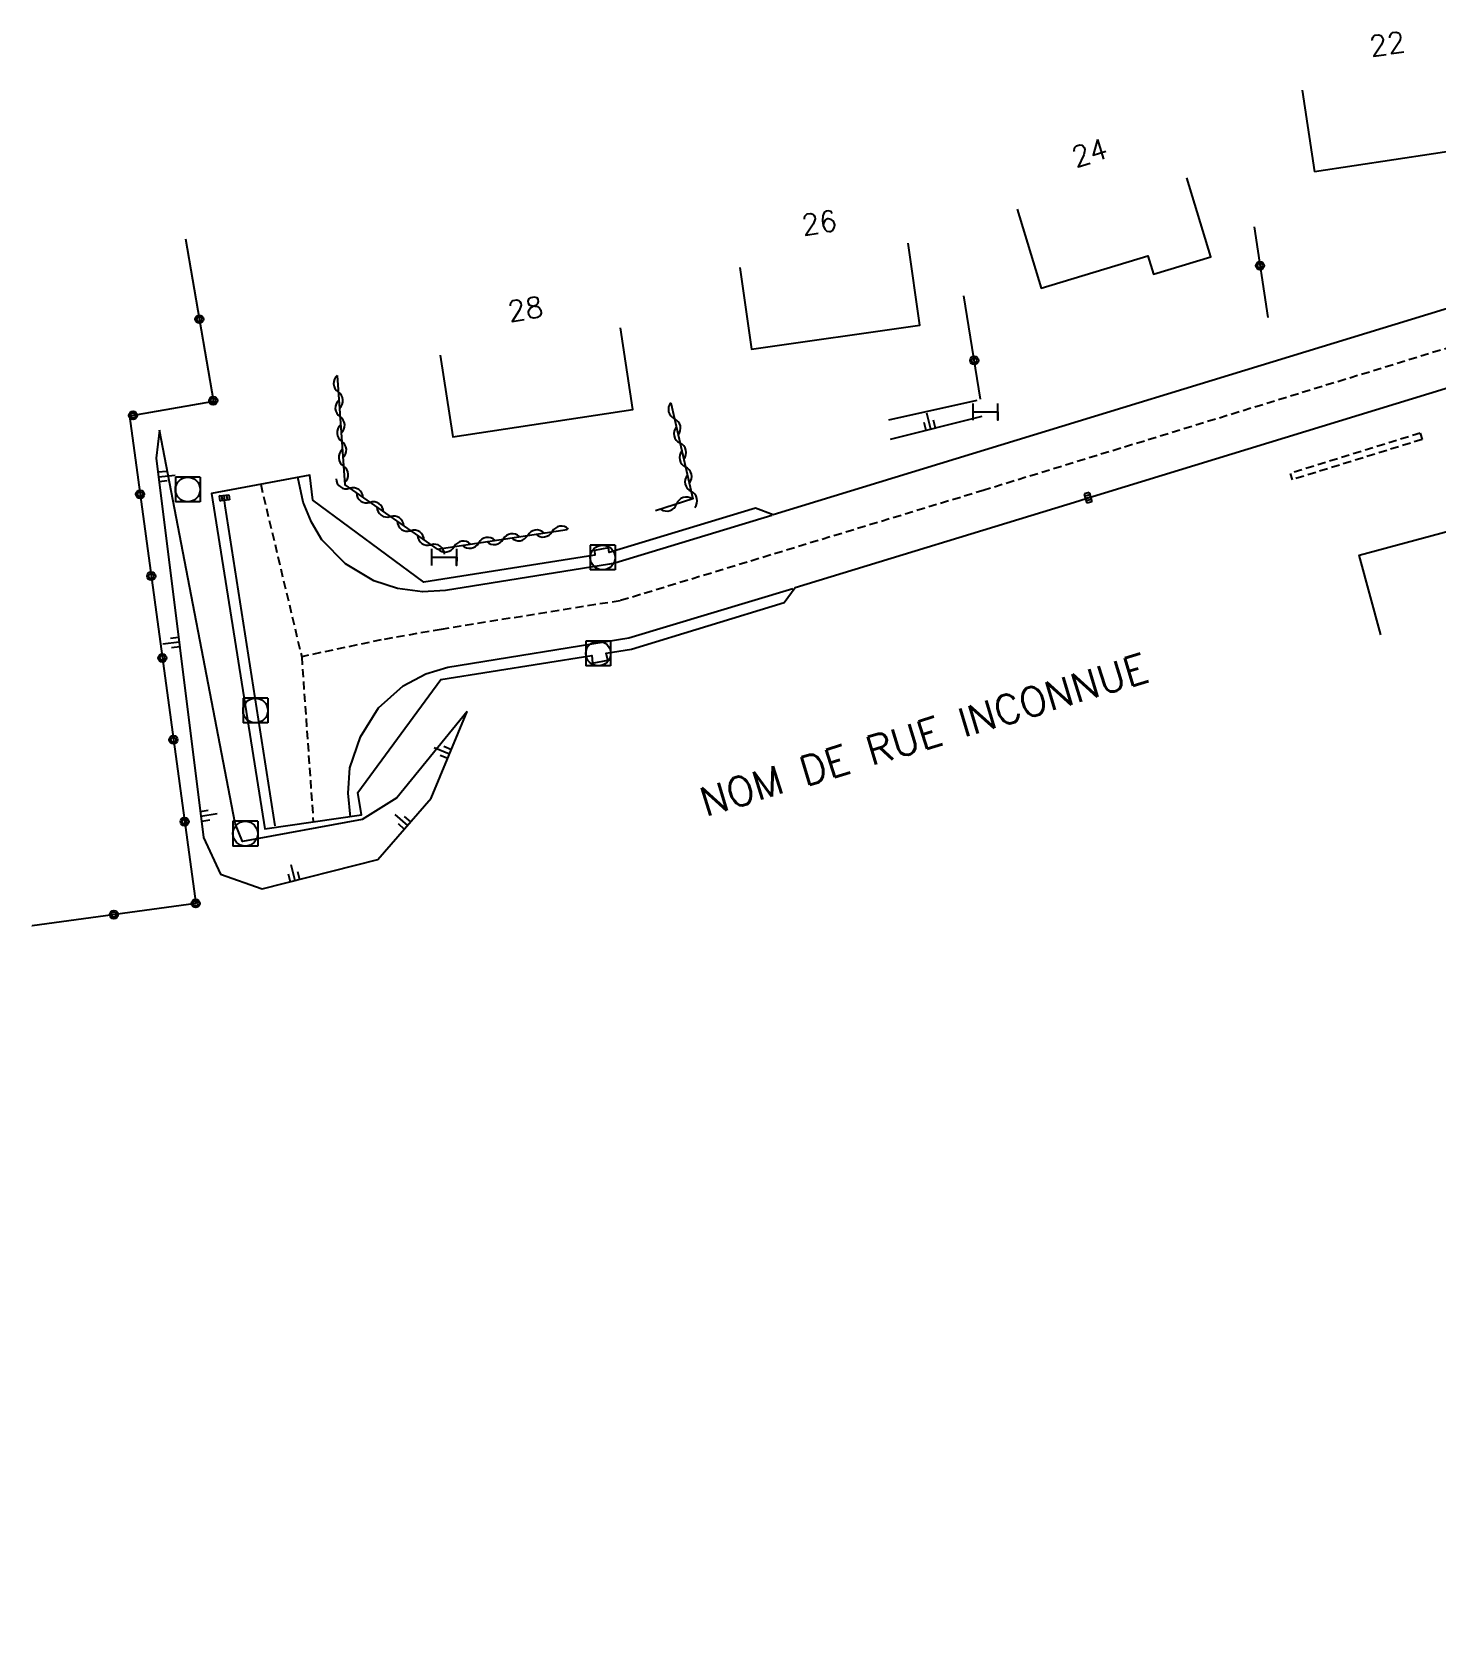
# Model space of a CAD drawing. Header units: millimetres. Extents: x 111000 to 112001, y 155000 to 156000.
# Drawn here: x 111258.8 to 111343.9, y 155364.4 to 155461.4 of the extents above; entities that cross this region are included whole.
import ezdxf
from ezdxf.enums import TextEntityAlignment as Align

# ---------------------------------------------------------------- set-up
doc = ezdxf.new("R2010")
doc.units = ezdxf.units.MM
doc.linetypes.add('DASHED', pattern=[0.75, 0.5, -0.25])
doc.layers.get('0').update_dxf_attribs({"linetype": 'CONTINUOUS'})
for name, color, linetype in [('W0001', 6, 'DASHED'), ('W0008', 7, 'CONTINUOUS'), ('W0100', 7, 'CONTINUOUS'), ('W0112', 1, 'DASHED'), ('W0211', 2, 'CONTINUOUS'), ('W0310', 3, 'CONTINUOUS'), ('W0322', 7, 'CONTINUOUS'), ('W0400', 7, 'CONTINUOUS'), ('W0420', 7, 'CONTINUOUS'), ('W0989', 7, 'CONTINUOUS'), ('W0991', 7, 'CONTINUOUS'), ('W1474', 7, 'CONTINUOUS')]:
    doc.layers.add(name, color=color, linetype=linetype)
doc.styles.get("Standard").update_dxf_attribs({"font": 'romans.shx', "width": 0.85})

# ---------------------------------------------------------------- blocks, each defined once
blk = doc.blocks.new('T1474')
at = {"color": 0, "linetype": 'Continuous', "flags": 128}
for points in [[(-0.75, -0.5), (-0.75, 0.5)], [(-0.75, 0), (0.75, 0)], [(0.75, 0), (0.749, -0.5), (0.75, 0.5)]]:
    blk.add_lwpolyline(points, dxfattribs=at)
blk = doc.blocks.new('T420')
for p, q in [((0.75, 0.75), (-0.75, 0.75)), ((-0.75, 0.75), (-0.75, -0.75)), ((0.75, 0.75), (0.75, -0.75)), ((0.75, -0.75), (-0.75, -0.75))]:
    blk.add_line(p, q)
blk.add_ellipse((0, 0), major_axis=(-0.53, 0.53), ratio=1, start_param=3.926991, end_param=10.210176)
blk = doc.blocks.new('T400')
for p, q in [((-0.15, 0.3), (0.15, 0.3)), ((-0.15, -0.25), (-0.15, 0.3)), ((-0.15, 0.15), (0.15, 0.15)), ((-0.15, 0), (0.15, 0)), ((0.15, 0.3), (0.15, -0.25)), ((-0.15, -0.15), (0.15, -0.15)), ((-0.15, -0.25), (-0.15, -0.3)), ((-0.15, -0.3), (0.15, -0.3)), ((0.15, -0.3), (0.15, -0.25))]:
    blk.add_line(p, q)
blk = doc.blocks.new('t322o')
at = {"color": 0, "linetype": 'Continuous'}
for radius in [0.25, 0.15]:
    blk.add_circle((0, 0), radius, dxfattribs=at)
blk = doc.blocks.new('t310o')
at = {"color": 0, "linetype": 'Continuous'}
for centre, start, end in [((-0.5, 0.375), 216.8699, 323.1304), ((0.5, -0.375), 36.8699, 143.1303)]:
    blk.add_arc(centre, 0.625, start, end, dxfattribs=at)
blk = doc.blocks.new('t211o')
at = {"color": 0, "linetype": 'Continuous'}
for p, q in [((0, 1), (0, 0)), ((-0.289, 0.5), (-0.289, 0)), ((0.289, 0.5), (0.289, 0))]:
    blk.add_line(p, q, dxfattribs=at)

msp = doc.modelspace()

# ---------------------------------------------------------------- linework, layer by layer
at = {"layer": 'W0001'}
for points in [[(111430.632, 155364.449), (111428.17, 155380.8), (111426.773, 155390.576), (111427, 155402.694), (111423.978, 155423.69), (111420.006, 155451.078), (111418.724, 155455.646), (111415.346, 155459.224), (111410.356, 155460.272), (111403.106, 155458.265), (111386.996, 155453.329), (111370.531, 155448.261), (111350.55, 155444.141), (111316.463, 155433.691), (111294.433, 155426.997), (111283.596, 155425.266), (111279.969, 155424.628), (111275.148, 155423.611)], [(111272.666, 155434.045), (111275.148, 155423.611), (111275.852, 155413.611)]]:
    msp.add_lwpolyline(points, dxfattribs=at)
at = {"layer": 'W0008'}
for points in [[(111349.729, 155446.277), (111303.693, 155432.188), (111302.626, 155432.594), (111293.767, 155429.911), (111293.725, 155430.192), (111292.869, 155430.04), (111292.897, 155429.758), (111282.537, 155428.118), (111275.828, 155433.087), (111275.639, 155434.603), (111269.692, 155433.487), (111272.927, 155413.184), (111278.778, 155414.038), (111278.545, 155415.385), (111283.573, 155422.226), (111292.706, 155423.679), (111292.762, 155423.214), (111293.685, 155423.408), (111293.591, 155423.827), (111295.112, 155424.073), (111304.367, 155426.896), (111305.025, 155427.793), (111322.201, 155433.039), (111322.766, 155433.226), (111351.103, 155441.906)], [(111303.605, 155432.156), (111294.108, 155429.277), (111293.793, 155429.211), (111283.849, 155427.626), (111282.471, 155427.535), (111280.959, 155427.731), (111279.512, 155428.193), (111277.799, 155429.234), (111276.372, 155430.677), (111275.74, 155431.752), (111275.238, 155432.97), (111274.908, 155434.478)], [(111273.545, 155413.367), (111270.511, 155432.747), (111270.463, 155433.226)], [(111278.104, 155413.896), (111277.962, 155415.344), (111278.069, 155416.875), (111278.717, 155418.751), (111279.8, 155420.52), (111281.302, 155421.853), (111282.661, 155422.572), (111283.988, 155422.971), (111294.962, 155424.754), (111304.887, 155427.741)]]:
    msp.add_lwpolyline(points, dxfattribs=at)
at = {"layer": 'W0100'}
for p in [(111335.723, 155457.905), (111347.381, 155454.618)]:
    msp.add_line(p, (111336.474, 155452.962), dxfattribs=at)
for points in [[(111318.47, 155450.699), (111319.928, 155445.916), (111326.376, 155447.881), (111326.719, 155446.757), (111330.2, 155447.818), (111328.742, 155452.601)], [(111301.677, 155447.177), (111302.386, 155442.227), (111312.57, 155443.685), (111311.861, 155448.635)], [(111283.543, 155441.856), (111284.293, 155436.913), (111295.194, 155438.567), (111294.444, 155443.51)], [(111340.477, 155424.935), (111339.177, 155429.763), (111345.909, 155431.575), (111346.023, 155431.153), (111349.654, 155432.13), (111350.953, 155427.302)]]:
    msp.add_lwpolyline(points, dxfattribs=at)
at = {"layer": 'W0112'}
for p, q in [((111342.873, 155437.14), (111334.993, 155434.705)), ((111342.991, 155436.757), (111335.111, 155434.322)), ((111342.873, 155437.14), (111342.991, 155436.757)), ((111334.993, 155434.705), (111335.111, 155434.322))]:
    msp.add_line(p, q, dxfattribs=at)
at = {"layer": 'W0211'}
for p, q in [((111316.021, 155439.12), (111310.682, 155437.928)), ((111310.794, 155436.787), (111316.341, 155438.177))]:
    msp.add_line(p, q, dxfattribs=at)
for points in [[(111266.545, 155437.326), (111266.345, 155435.623), (111269.203, 155412.669), (111270.229, 155410.453), (111272.748, 155409.55), (111279.761, 155411.34), (111282.994, 155415.051), (111285.167, 155420.302), (111285.167, 155420.302)], [(111285.167, 155420.302), (111280.917, 155415.056), (111278.813, 155413.757), (111271.575, 155412.424), (111271.131, 155413.518), (111266.545, 155437.326), (111266.545, 155437.326)]]:
    msp.add_lwpolyline(points, dxfattribs=at)
at = {"layer": 'W0310'}
for points in [[(111277.295, 155440.635), (111277.755, 155434.011), (111283.361, 155430.119), (111291.214, 155431.319)], [(111297.496, 155438.986), (111298.83, 155433.17), (111296.571, 155432.431)]]:
    msp.add_lwpolyline(points, dxfattribs=at)
at = {"layer": 'W0322'}
for p, q in [((111332.811, 155449.63), (111333.646, 155444.146)), ((111316.249, 155439.199), (111315.23, 155445.453))]:
    msp.add_line(p, q, dxfattribs=at)
msp.add_lwpolyline([(111268.117, 155448.907), (111269.804, 155439.05), (111264.722, 155438.18), (111268.731, 155408.671), (111258.822, 155407.324), (111258.822, 155407.324)], dxfattribs=at)

# ---------------------------------------------------------------- block references
at = {"layer": 'W0211'}
for p, rotation in [((111313.219, 155437.395), 14.06788654333909), ((111266.486, 155434.487), 275.8007477925727), ((111267.729, 155424.51), 97.0970584231581), ((111284.103, 155417.732), 67.5208226032247), ((111269.046, 155413.927), 279.3965802700794), ((111281.551, 155413.395), 49.1850116765283), ((111274.731, 155410.056), 13.97633365075393)]:
    msp.add_blockref('t211o', p, dxfattribs=dict(at, rotation=rotation))
at = {"layer": 'W0310'}
for p, rotation in [((111277.364, 155439.637), 273.9724367932438), ((111277.468, 155438.141), 273.9724367932438), ((111297.72, 155438.011), 282.9181850285818), ((111277.572, 155436.645), 273.9724367932438), ((111298.055, 155436.549), 282.9181850285818), ((111277.676, 155435.148), 273.9724367932438), ((111298.39, 155435.087), 282.9181850285818), ((111278.051, 155433.806), 325.2294186956603), ((111298.726, 155433.625), 282.9181850285818), ((111279.283, 155432.95), 325.2294186956603), ((111297.848, 155432.849), 198.1148432602028), ((111280.515, 155432.095), 325.2294186956603), ((111281.747, 155431.239), 325.2294186956603), ((111290.316, 155431.182), 8.688127528373608), ((111282.979, 155430.384), 325.2294186956603), ((111284.385, 155430.275), 8.688127528373608), ((111285.867, 155430.502), 8.688127528373608), ((111287.35, 155430.729), 8.688127528373608), ((111288.833, 155430.955), 8.688127528373608)]:
    msp.add_blockref('t310o', p, dxfattribs=dict(at, rotation=rotation))
at = {"layer": 'W0322'}
for p, rotation in [((111333.168, 155447.282), 278.6573756339009), ((111268.949, 155444.041), 279.7122182071963), ((111315.867, 155441.543), 99.2542823505401), ((111269.793, 155439.113), 279.7122182071963), ((111264.938, 155438.217), 189.7128069440356), ((111265.366, 155433.443), 277.7374556603467), ((111266.039, 155428.489), 277.7374556603467), ((111266.712, 155423.534), 277.7374556603467), ((111267.385, 155418.58), 277.7374556603467), ((111268.058, 155413.625), 277.7374556603467), ((111263.777, 155407.997), 187.7377615504128), ((111268.731, 155408.671), 187.7377615504128)]:
    msp.add_blockref('t322o', p, dxfattribs=dict(at, rotation=rotation))
at = {"layer": 'W0400'}
for p, rotation in [((111270.463, 155433.226), 277.1626100884686), ((111322.766, 155433.226), 196.5712892203325)]:
    msp.add_blockref('T400', p, dxfattribs=dict(at, rotation=rotation))
at = {"layer": 'W0420'}
for p in [(111268.251, 155433.731), (111293.374, 155429.611), (111293.105, 155423.805), (111272.347, 155420.349), (111271.734, 155412.899)]:
    msp.add_blockref('T420', p, dxfattribs=at)
at = {"layer": 'W1474'}
for p in [(111316.555, 155438.437), (111283.782, 155429.635)]:
    msp.add_blockref('T1474', p, dxfattribs=at)

# ---------------------------------------------------------------- texts
at = {"layer": 'W0989'}
msp.add_text('NOM DE RUE INCONNUE', height=1.75, rotation=17.04299, dxfattribs=at).set_placement((111312.828, 155418.881), align=Align.MIDDLE)
at = {"layer": 'W0991'}
for s, rotation, p in [('22', 8.63323, (111340.876, 155460.71)), ('24', 16.94772, (111322.852, 155454.124)), ('26', 8.14743, (111306.485, 155449.885)), ('28', 8.62764, (111288.692, 155444.66))]:
    msp.add_text(s, height=1.25, rotation=rotation, dxfattribs=at).set_placement(p, align=Align.MIDDLE)

doc.saveas('drawing.dxf')
